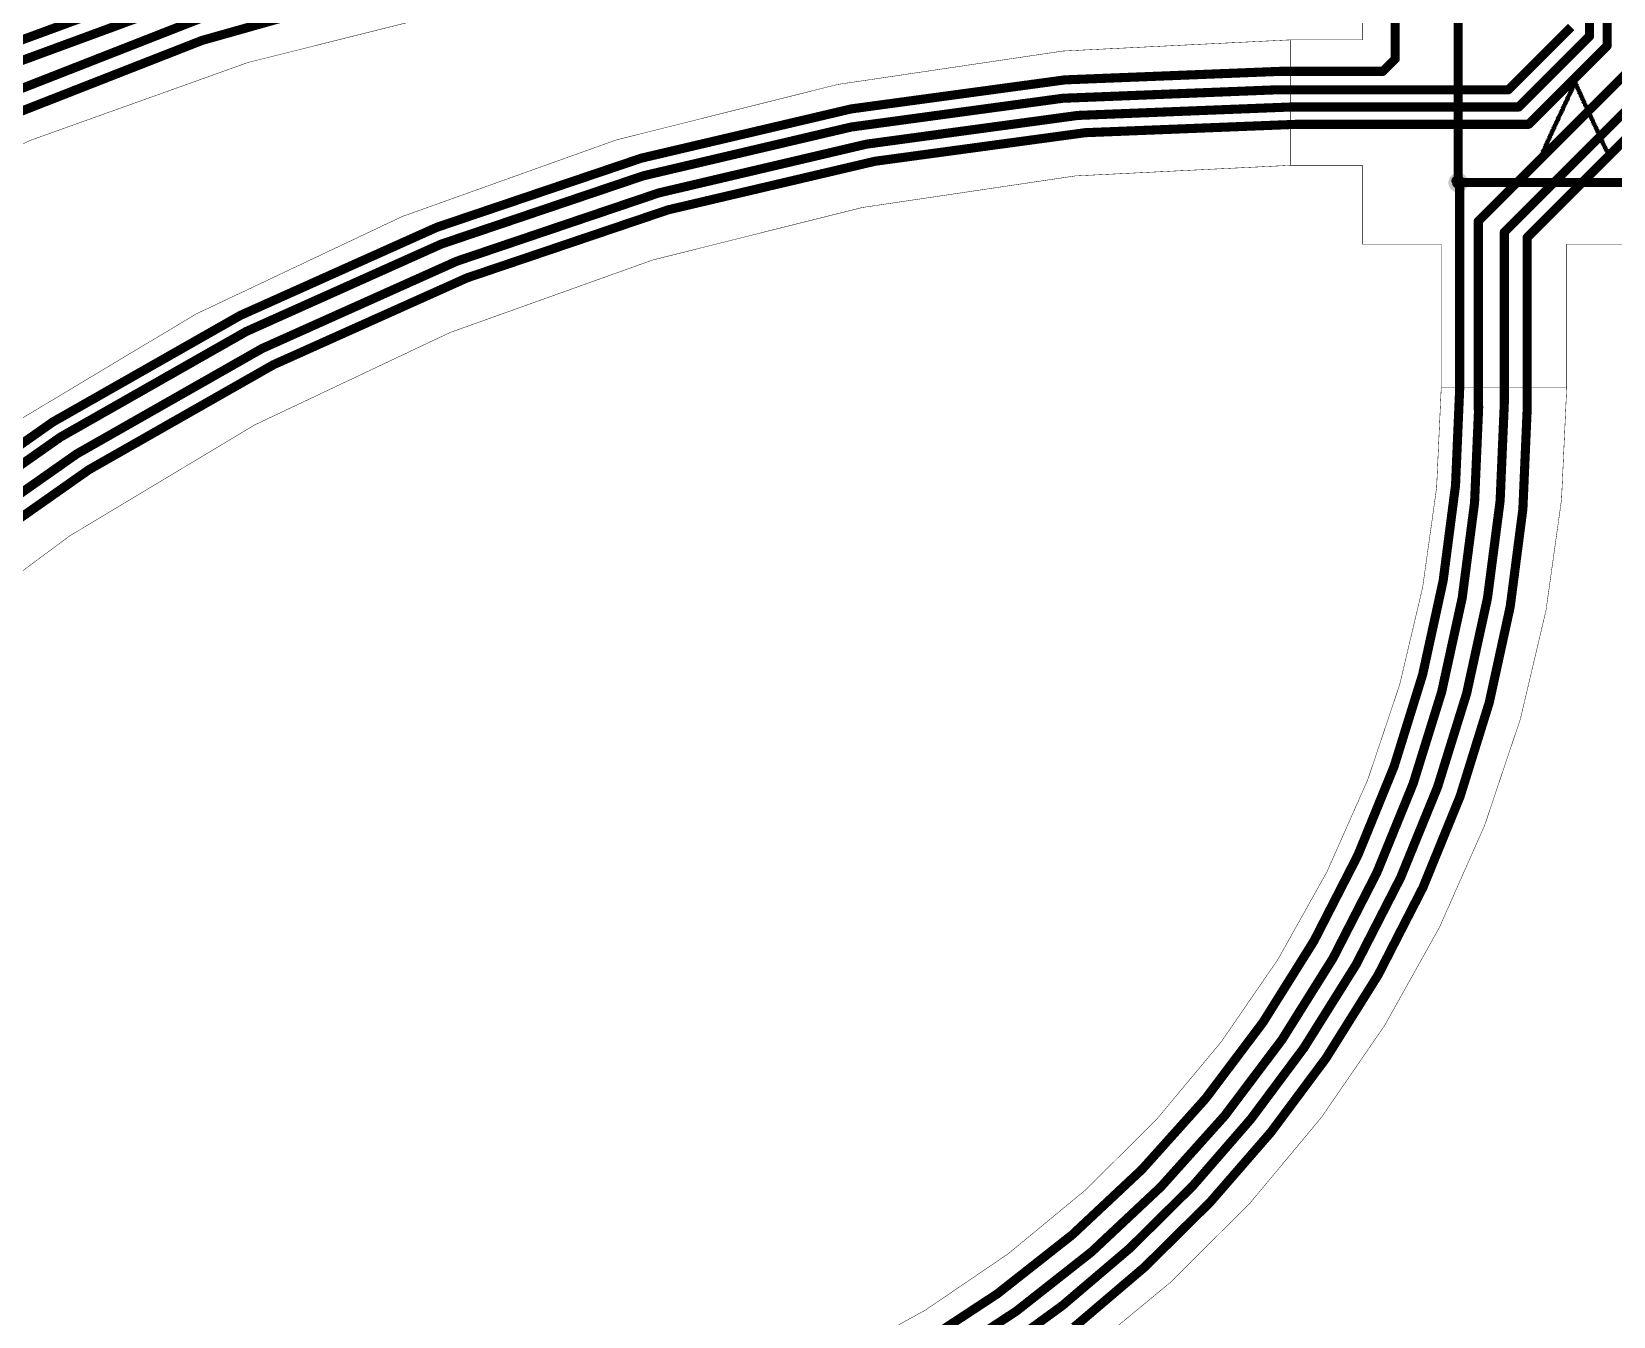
# Model space of a CAD drawing. Header units: millimetres. Extents: x 0 to 13.5, y -0.9 to 3.4.
# Drawn here: x 1.737 to 3.474, y 1.257 to 2.668 of the extents above; entities that cross this region are included whole.
import ezdxf

# ---------------------------------------------------------------- set-up
doc = ezdxf.new("R2010")
doc.units = ezdxf.units.MM
doc.header["$MEASUREMENT"] = 0
for name, color, linetype in [('BottomLayer', 5, 'Continuous'), ('BottomSolder', 6, 'Continuous'), ('Mechanical1', 6, 'Continuous'), ('Mechanical2', 216, 'Continuous'), ('TopLayer', 1, 'Continuous'), ('TopOverlay', 2, 'Continuous'), ('TopSolder', 216, 'Continuous'), ('ViaHoleLayer', 16, 'Continuous')]:
    doc.layers.add(name, color=color, linetype=linetype)

msp = doc.modelspace()

# ---------------------------------------------------------------- hatches: boundary and pattern name
at = {"layer": 'BottomLayer'}
h = msp.add_hatch(color=5, dxfattribs=at)
edge = h.paths.add_edge_path()
edge.add_arc((3.3034, 2.502), 0.0068897, 0, 360)
at = {"layer": 'BottomSolder'}
h = msp.add_hatch(color=6, dxfattribs=at)
edge = h.paths.add_edge_path()
edge.add_arc((3.3034, 2.502), 0.0108897, 0, 360)
at = {"layer": 'TopLayer'}
h = msp.add_hatch(color=1, dxfattribs=at)
edge = h.paths.add_edge_path()
edge.add_arc((3.3034, 2.502), 0.0068897, 0, 360)
at = {"layer": 'TopSolder'}
h = msp.add_hatch(color=216, dxfattribs=at)
edge = h.paths.add_edge_path()
edge.add_arc((3.3034, 2.502), 0.0108897, 0, 360)
at = {"layer": 'ViaHoleLayer'}
h = msp.add_hatch(color=16, dxfattribs=at)
edge = h.paths.add_edge_path()
edge.add_arc((3.3034, 2.502), 0.003937, 0, 360)

# ---------------------------------------------------------------- linework, layer by layer
at = {"layer": 'BottomLayer', "const_width": 0.01}
for points in [[(3.4668347, 2.6521347), (3.4668347, 3.07)], [(3.4475, 2.6627), (3.4475, 2.8851179)], [(3.2342, 2.6378), (3.2342, 2.757)], [(3.3583479, 2.6038479), (3.42731, 2.67281)], [(3.3698, 2.585), (3.4475, 2.6627)], [(3.2205421, 2.6241421), (3.2342, 2.6378)], [(3.3254, 2.4596), (3.5062047, 2.6404047)], [(3.3807, 2.566), (3.4668347, 2.6521347)], [(3.1080616, 2.6241421), (3.2205421, 2.6241421)], [(3.354, 2.4476), (3.5265, 2.6201)], [(3.1034774, 2.6038479), (3.3583479, 2.6038479)], [(3.379, 2.4415), (3.5455748, 2.6080748)], [(3.1196774, 2.585), (3.3698, 2.585)], [(3.1266657, 2.566), (3.3807, 2.566)], [(3.3036, 2.506), (3.304937, 2.504663)], [(3.304937, 2.2748821), (3.304937, 2.504663)], [(3.3254, 2.253), (3.3254, 2.4596)], [(3.354, 2.2598493), (3.354, 2.4476)], [(3.379, 2.2512272), (3.379, 2.4415)]]:
    msp.add_lwpolyline(points, dxfattribs=at)
for points in [[(0.0392827, 0.31688, -0.3858752452845471), (2.6836951, 2.8639968)], [(0.0589722, 0.3080063, -0.3860055648410962), (2.6918822, 2.845)], [(0.0787066, 0.2965322, -0.3850768499392322), (2.7100403, 2.823997)], [(0.098392, 0.2967091, -0.3852846452335841), (2.6995762, 2.7969971)], [(0.6098816, 0.270673, -0.4015824048883344), (3.1080616, 2.6241421)], [(0.6293017, 0.2732551, -0.4015495669107269), (3.1034774, 2.6038479)], [(0.649, 0.2563563, -0.4017175870000427), (3.1196773, 2.5849999)], [(0.668685, 0.2480792, -0.4018729053003501), (3.1266656, 2.5659999)], [(3.304937, 2.2748821, -0.1517546078593729), (3.089007, 1.5798218)], [(3.325837, 2.2558821, -0.1517546078593729), (3.109907, 1.5608218)], [(3.354, 2.2598492, -0.1517664652804089), (3.1340685, 1.5519663)], [(3.379, 2.2512272, -0.1517551539304782), (3.1581516, 1.5403376)], [(3.089007, 1.5798218, -0.1516965233876529), (2.5214187, 1.1326573)], [(3.109907, 1.5608218, -0.1516965233876529), (2.5423187, 1.1136573)], [(3.1340684, 1.5519663, -0.07533241425773218), (2.8686422, 1.2686707)], [(3.1581516, 1.5403376, -0.07534653708578688), (2.8815134, 1.245064)], [(2.8686422, 1.2686707, -0.07549573786256716), (2.5537873, 1.0897121)]]:
    msp.add_lwpolyline(points, format="xyb", dxfattribs=at)
at = {"layer": 'BottomLayer', "const_width": 0.005}
for points in [[(3.445, 2.6627, 1), (3.45, 2.6627, 1)], [(3.445, 2.6627, 1), (3.45, 2.6627, 1)], [(3.2317, 2.6378, 1), (3.2367, 2.6378, 1)], [(3.2317, 2.6378, 1), (3.2367, 2.6378, 1)], [(3.4643347, 2.6521347, 1), (3.4693347, 2.6521347, 1)], [(3.4643347, 2.6521347, 1), (3.4693347, 2.6521347, 1)], [(3.1055616, 2.6241421, 1), (3.1105616, 2.6241421, 1)], [(3.1055616, 2.6241421, 1), (3.1105616, 2.6241421, 1)], [(3.2180421, 2.6241421, 1), (3.2230421, 2.6241421, 1)], [(3.2180421, 2.6241421, 1), (3.2230421, 2.6241421, 1)], [(3.1009774, 2.6038479, 1), (3.1059774, 2.6038479, 1)], [(3.1009774, 2.6038479, 1), (3.1059774, 2.6038479, 1)], [(3.3558479, 2.6038479, 1), (3.3608479, 2.6038479, 1)], [(3.3558479, 2.6038479, 1), (3.3608479, 2.6038479, 1)], [(3.1171773, 2.5849999, 1), (3.1221773, 2.5849999, 1)], [(3.1171774, 2.585, 1), (3.1221774, 2.585, 1)], [(3.3673, 2.585, 1), (3.3723, 2.585, 1)], [(3.3673, 2.585, 1), (3.3723, 2.585, 1)], [(3.1241656, 2.5659999, 1), (3.1291656, 2.5659999, 1)], [(3.1241657, 2.566, 1), (3.1291657, 2.566, 1)], [(3.3782, 2.566, 1), (3.3832, 2.566, 1)], [(3.3782, 2.566, 1), (3.3832, 2.566, 1)], [(3.3011, 2.506, 1), (3.3061, 2.506, 1)], [(3.302437, 2.504663, 1), (3.307437, 2.504663, 1)], [(3.302437, 2.504663, 1), (3.307437, 2.504663, 1)], [(3.3229, 2.4596, 1), (3.3279, 2.4596, 1)], [(3.3229, 2.4596, 1), (3.3279, 2.4596, 1)], [(3.3515, 2.4476, 1), (3.3565, 2.4476, 1)], [(3.3515, 2.4476, 1), (3.3565, 2.4476, 1)], [(3.3765, 2.4415, 1), (3.3815, 2.4415, 1)], [(3.3765, 2.4415, 1), (3.3815, 2.4415, 1)], [(3.302437, 2.2748821, 1), (3.307437, 2.2748821, 1)], [(3.302437, 2.2748821, 1), (3.307437, 2.2748821, 1)], [(3.323337, 2.2558821, 1), (3.328337, 2.2558821, 1)], [(3.3515, 2.2598493, 1), (3.3565, 2.2598493, 1)], [(3.3515, 2.2598492, 1), (3.3565, 2.2598492, 1)], [(3.3229, 2.253, 1), (3.3279, 2.253, 1)], [(3.3765, 2.2512272, 1), (3.3815, 2.2512272, 1)], [(3.3765, 2.2512272, 1), (3.3815, 2.2512272, 1)], [(3.086507, 1.5798218, 1), (3.091507, 1.5798218, 1)], [(3.086507, 1.5798218, 1), (3.091507, 1.5798218, 1)], [(3.107407, 1.5608218, 1), (3.112407, 1.5608218, 1)], [(3.107407, 1.5608218, 1), (3.112407, 1.5608218, 1)], [(3.1315684, 1.5519663, 1), (3.1365684, 1.5519663, 1)], [(3.1315685, 1.5519663, 1), (3.1365685, 1.5519663, 1)], [(3.1556516, 1.5403376, 1), (3.1606516, 1.5403376, 1)], [(3.1556516, 1.5403376, 1), (3.1606516, 1.5403376, 1)], [(2.8661422, 1.2686707, 1), (2.8711422, 1.2686707, 1)], [(2.8661422, 1.2686707, 1), (2.8711422, 1.2686707, 1)]]:
    msp.add_lwpolyline(points, format="xyb", close=True, dxfattribs=at)
at = {"layer": 'Mechanical1', "const_width": 0.0005}
for points in [[(0, 0.1574803, -0.4142135623730951), (2.7256573, 2.8831376)], [(0.1377953, 0.1574803, -0.4142135623730951), (2.7256573, 2.7453423)], [(0.5691472, 0.1085173, -0.4142135623730951), (3.1193581, 2.6587282)], [(0.7069425, 0.1085173, -0.4142135623730951), (3.1193581, 2.5209329)], [(3.2847124, 2.2768384, -0.3106669974749126), (2.5210826, 1.166439)], [(3.4225076, 2.2768384, -0.3106669974749126), (2.5703894, 1.0377675)]]:
    msp.add_lwpolyline(points, format="xyb", dxfattribs=at)
for points in [[(3.1980982, 2.6587282), (3.1980982, 2.7453424)], [(3.1193581, 2.5209329), (3.1193581, 2.6587282)], [(3.1193581, 2.6587282), (3.1980982, 2.6587282)], [(3.1193581, 2.5209329), (3.1980982, 2.5209329)], [(3.1980982, 2.4343188), (3.1980982, 2.5209329)], [(3.1980982, 2.4343188), (3.2847124, 2.4343188)], [(3.2847124, 2.2768384), (3.2847124, 2.4343188)], [(3.4225077, 2.4343188), (3.5091218, 2.4343188)], [(3.4225077, 2.2768384), (3.4225077, 2.4343188)], [(3.2847124, 2.2768384), (3.4225077, 2.2768384)]]:
    msp.add_lwpolyline(points, dxfattribs=at)
at = {"layer": 'Mechanical1', "const_width": 0.00025}
for points in [[(3.1192331, 2.6587282, 1), (3.1194831, 2.6587282, 1)], [(3.1192331, 2.6587282, 1), (3.1194831, 2.6587282, 1)], [(3.1192331, 2.6587282, 1), (3.1194831, 2.6587282, 1)], [(3.1979732, 2.6587282, 1), (3.1982232, 2.6587282, 1)], [(3.1979732, 2.6587282, 1), (3.1982232, 2.6587282, 1)], [(3.1192331, 2.5209329, 1), (3.1194831, 2.5209329, 1)], [(3.1192331, 2.5209329, 1), (3.1194831, 2.5209329, 1)], [(3.1192331, 2.5209329, 1), (3.1194831, 2.5209329, 1)], [(3.1979732, 2.5209329, 1), (3.1982232, 2.5209329, 1)], [(3.1979732, 2.5209329, 1), (3.1982232, 2.5209329, 1)], [(3.1979732, 2.4343188, 1), (3.1982232, 2.4343188, 1)], [(3.1979732, 2.4343188, 1), (3.1982232, 2.4343188, 1)], [(3.2845874, 2.4343188, 1), (3.2848374, 2.4343188, 1)], [(3.2845874, 2.4343188, 1), (3.2848374, 2.4343188, 1)], [(3.4223827, 2.4343188, 1), (3.4226327, 2.4343188, 1)], [(3.4223827, 2.4343188, 1), (3.4226327, 2.4343188, 1)], [(3.2845874, 2.2768384, 1), (3.2848374, 2.2768384, 1)], [(3.2845874, 2.2768384, 1), (3.2848374, 2.2768384, 1)], [(3.2845874, 2.2768384, 1), (3.2848374, 2.2768384, 1)], [(3.4223826, 2.2768384, 1), (3.4226326, 2.2768384, 1)], [(3.4223827, 2.2768384, 1), (3.4226327, 2.2768384, 1)], [(3.4223827, 2.2768384, 1), (3.4226327, 2.2768384, 1)]]:
    msp.add_lwpolyline(points, format="xyb", close=True, dxfattribs=at)
at = {"layer": 'Mechanical2', "const_width": 0.0005}
for points in [[(0, 0.1574803, -0.4142135623730951), (2.7256573, 2.8831376)], [(0.1377953, 0.1574803, -0.4142135623730951), (2.7256573, 2.7453423)], [(0.5691472, 0.1085173, -0.4142135623730951), (3.1193581, 2.6587282)], [(0.7069425, 0.1085173, -0.4142135623730951), (3.1193581, 2.5209329)], [(3.2847124, 2.2768384, -0.3106669974749126), (2.5210826, 1.166439)], [(3.4225076, 2.2768384, -0.3106669974749126), (2.5703894, 1.0377675)]]:
    msp.add_lwpolyline(points, format="xyb", dxfattribs=at)
for points in [[(3.1980982, 2.6587282), (3.1980982, 2.7453424)], [(3.1193581, 2.6587282), (3.1980982, 2.6587282)], [(3.1193581, 2.5209329), (3.1980982, 2.5209329)], [(3.1980982, 2.4343188), (3.1980982, 2.5209329)], [(3.1980982, 2.4343188), (3.2847124, 2.4343188)], [(3.2847124, 2.2768384), (3.2847124, 2.4343188)], [(3.4225077, 2.4343188), (3.5091218, 2.4343188)], [(3.4225077, 2.2768384), (3.4225077, 2.4343188)]]:
    msp.add_lwpolyline(points, dxfattribs=at)
at = {"layer": 'Mechanical2', "const_width": 0.00025}
for points in [[(3.1192331, 2.6587282, 1), (3.1194831, 2.6587282, 1)], [(3.1192331, 2.6587282, 1), (3.1194831, 2.6587282, 1)], [(3.1979732, 2.6587282, 1), (3.1982232, 2.6587282, 1)], [(3.1979732, 2.6587282, 1), (3.1982232, 2.6587282, 1)], [(3.1192331, 2.5209329, 1), (3.1194831, 2.5209329, 1)], [(3.1192331, 2.5209329, 1), (3.1194831, 2.5209329, 1)], [(3.1979732, 2.5209329, 1), (3.1982232, 2.5209329, 1)], [(3.1979732, 2.5209329, 1), (3.1982232, 2.5209329, 1)], [(3.1979732, 2.4343188, 1), (3.1982232, 2.4343188, 1)], [(3.1979732, 2.4343188, 1), (3.1982232, 2.4343188, 1)], [(3.2845874, 2.4343188, 1), (3.2848374, 2.4343188, 1)], [(3.2845874, 2.4343188, 1), (3.2848374, 2.4343188, 1)], [(3.4223827, 2.4343188, 1), (3.4226327, 2.4343188, 1)], [(3.4223827, 2.4343188, 1), (3.4226327, 2.4343188, 1)], [(3.2845874, 2.2768384, 1), (3.2848374, 2.2768384, 1)], [(3.2845874, 2.2768384, 1), (3.2848374, 2.2768384, 1)], [(3.4223826, 2.2768384, 1), (3.4226326, 2.2768384, 1)], [(3.4223827, 2.2768384, 1), (3.4226327, 2.2768384, 1)]]:
    msp.add_lwpolyline(points, format="xyb", close=True, dxfattribs=at)
at = {"layer": 'TopLayer', "const_width": 0.01}
for points in [[(3.3034, 2.502), (3.3034, 2.7207)], [(3.3008, 2.504), (3.3028, 2.502)], [(3.3028, 2.502), (3.3034, 2.502)], [(3.3034, 2.502), (3.5476, 2.502)]]:
    msp.add_lwpolyline(points, dxfattribs=at)
at = {"layer": 'TopLayer', "const_width": 0.005}
for points in [[(3.2983, 2.504, 1), (3.3033, 2.504, 1)], [(3.3003, 2.502, 1), (3.3053, 2.502, 1)], [(3.3003, 2.502, 1), (3.3053, 2.502, 1)], [(3.3009, 2.502, 1), (3.3059, 2.502, 1)], [(3.3009, 2.502, 1), (3.3059, 2.502, 1)], [(3.3009, 2.502, 1), (3.3059, 2.502, 1)]]:
    msp.add_lwpolyline(points, format="xyb", close=True, dxfattribs=at)
at = {"layer": 'TopOverlay', "const_width": 0.000785}
for points in [[(3.4257763, 2.605271), (3.4304866, 2.605271)], [(3.4265614, 2.6068411), (3.4359819, 2.6068411)], [(3.4265614, 2.6060561), (3.4312716, 2.6060561)], [(3.4273465, 2.6084112), (3.4351969, 2.6084112)], [(3.4273465, 2.6076262), (3.4359819, 2.6076262)], [(3.4281315, 2.6099813), (3.4351969, 2.6099813)], [(3.4281315, 2.6091963), (3.4351969, 2.6091963)], [(3.4289165, 2.6115514), (3.4344119, 2.6115514)], [(3.4289165, 2.6107663), (3.4344119, 2.6107663)], [(3.4297016, 2.6123365), (3.4336268, 2.6123365)], [(3.4320567, 2.6060561), (3.436767, 2.6060561)], [(3.4320567, 2.605271), (3.436767, 2.605271)], [(3.4179259, 2.588), (3.4226362, 2.588)], [(3.4187109, 2.5895701), (3.4234212, 2.5895701)], [(3.4187109, 2.5887851), (3.4234212, 2.5887851)], [(3.419496, 2.5911402), (3.4242063, 2.5911402)], [(3.419496, 2.5903552), (3.4242063, 2.5903552)], [(3.420281, 2.5927103), (3.4249913, 2.5927103)], [(3.420281, 2.5919252), (3.4249913, 2.5919252)], [(3.4210661, 2.5950655), (3.4257763, 2.5950655)], [(3.4210661, 2.5942803), (3.4257763, 2.5942803)], [(3.4210661, 2.5934953), (3.4257763, 2.5934953)], [(3.4218511, 2.5966355), (3.4265614, 2.5966355)], [(3.4218511, 2.5958505), (3.4265614, 2.5958505)], [(3.4226362, 2.5982056), (3.4273465, 2.5982056)], [(3.4226362, 2.5974206), (3.4273465, 2.5974206)], [(3.4234212, 2.5997757), (3.4281315, 2.5997757)], [(3.4234212, 2.5989906), (3.4281315, 2.5989906)], [(3.4242063, 2.6013458), (3.4289165, 2.6013458)], [(3.4242063, 2.6005608), (3.4289165, 2.6005608)], [(3.4249913, 2.6029159), (3.4297016, 2.6029159)], [(3.4249913, 2.6021309), (3.4297016, 2.6021309)], [(3.4257763, 2.604486), (3.4304866, 2.604486)], [(3.4257763, 2.6037009), (3.4304866, 2.6037009)], [(3.4328418, 2.604486), (3.437552, 2.604486)], [(3.4328418, 2.6037009), (3.437552, 2.6037009)], [(3.4336268, 2.6029159), (3.4383371, 2.6029159)], [(3.4336268, 2.6021309), (3.4383371, 2.6021309)], [(3.4344119, 2.6013458), (3.4391222, 2.6013458)], [(3.4344119, 2.6005608), (3.4391222, 2.6005608)], [(3.4344119, 2.5997757), (3.4399072, 2.5997757)], [(3.4351969, 2.5989906), (3.4399072, 2.5989906)], [(3.4359819, 2.5982056), (3.4399072, 2.5982056)], [(3.4359819, 2.5974206), (3.4406922, 2.5974206)], [(3.4359819, 2.5966355), (3.4406922, 2.5966355)], [(3.436767, 2.5958505), (3.4414773, 2.5958505)], [(3.436767, 2.5950655), (3.4414773, 2.5950655)], [(3.437552, 2.5942803), (3.4422623, 2.5942803)], [(3.437552, 2.5934953), (3.4422623, 2.5934953)], [(3.4383371, 2.5927103), (3.4430473, 2.5927103)], [(3.4383371, 2.5919252), (3.4430473, 2.5919252)], [(3.4391222, 2.5911402), (3.4438324, 2.5911402)], [(3.4391222, 2.5903552), (3.4438324, 2.5903552)], [(3.4391222, 2.5895701), (3.4438324, 2.5895701)], [(3.4399072, 2.5887851), (3.4446175, 2.5887851)], [(3.4406922, 2.588), (3.4446175, 2.588)], [(3.4100755, 2.570729), (3.4147858, 2.570729)], [(3.4108605, 2.5730842), (3.4155708, 2.5730842)], [(3.4108605, 2.5722991), (3.4155708, 2.5722991)], [(3.4108605, 2.5715141), (3.4155708, 2.5715141)], [(3.4116455, 2.5746542), (3.4163558, 2.5746542)], [(3.4116455, 2.5738692), (3.4163558, 2.5738692)], [(3.4124306, 2.5762243), (3.4171409, 2.5762243)], [(3.4124306, 2.5754393), (3.4171409, 2.5754393)], [(3.4132156, 2.5777944), (3.4179259, 2.5777944)], [(3.4132156, 2.5770094), (3.4179259, 2.5770094)], [(3.4140006, 2.5793645), (3.4187109, 2.5793645)], [(3.4140006, 2.5785795), (3.4187109, 2.5785795)], [(3.4147858, 2.5809346), (3.419496, 2.5809346)], [(3.4147858, 2.5801496), (3.419496, 2.5801496)], [(3.4155708, 2.5825047), (3.420281, 2.5825047)], [(3.4155708, 2.5817196), (3.420281, 2.5817196)], [(3.4163558, 2.5848598), (3.4210661, 2.5848598)], [(3.4163558, 2.5840748), (3.4210661, 2.5840748)], [(3.4163558, 2.5832898), (3.420281, 2.5832898)], [(3.4171409, 2.5864299), (3.4218511, 2.5864299)], [(3.4171409, 2.5856449), (3.4218511, 2.5856449)], [(3.4179259, 2.587215), (3.4226362, 2.587215)], [(3.4406922, 2.587215), (3.4454025, 2.587215)], [(3.4406922, 2.5864299), (3.4454025, 2.5864299)], [(3.4414773, 2.5856449), (3.4461876, 2.5856449)], [(3.4414773, 2.5848598), (3.4461876, 2.5848598)], [(3.4422623, 2.5840748), (3.4469726, 2.5840748)], [(3.4422623, 2.5832898), (3.4469726, 2.5832898)], [(3.4430473, 2.5825047), (3.4477576, 2.5825047)], [(3.4430473, 2.5817196), (3.4477576, 2.5817196)], [(3.4438324, 2.5809346), (3.4485427, 2.5809346)], [(3.4438324, 2.5801496), (3.4485427, 2.5801496)], [(3.4446175, 2.5793645), (3.4485427, 2.5793645)], [(3.4446175, 2.5785795), (3.4493277, 2.5785795)], [(3.4454025, 2.5777944), (3.4501128, 2.5777944)], [(3.4454025, 2.5770094), (3.4501128, 2.5770094)], [(3.4454025, 2.5762243), (3.4501128, 2.5762243)], [(3.4461876, 2.5754393), (3.4508978, 2.5754393)], [(3.4461876, 2.5746542), (3.4508978, 2.5746542)], [(3.4469726, 2.5738692), (3.4516829, 2.5738692)], [(3.4469726, 2.5730842), (3.4516829, 2.5730842)], [(3.4477576, 2.5722991), (3.4524679, 2.5722991)], [(3.4477576, 2.5715141), (3.4524679, 2.5715141)], [(3.4485427, 2.570729), (3.453253, 2.570729)], [(3.4022249, 2.5542431), (3.4069352, 2.5542431)], [(3.4022249, 2.553458), (3.4069352, 2.553458)], [(3.4030101, 2.5558131), (3.4077203, 2.5558131)], [(3.4030101, 2.5550281), (3.4077203, 2.5550281)], [(3.4037951, 2.5573832), (3.4085053, 2.5573832)], [(3.4037951, 2.5565982), (3.4085053, 2.5565982)], [(3.4045801, 2.5589533), (3.4092904, 2.5589533)], [(3.4045801, 2.5581683), (3.4092904, 2.5581683)], [(3.4053652, 2.5605234), (3.4100755, 2.5605234)], [(3.4053652, 2.5597384), (3.4100755, 2.5597384)], [(3.4061502, 2.5628785), (3.4108605, 2.5628785)], [(3.4061502, 2.5620935), (3.4108605, 2.5620935)], [(3.4061502, 2.5613085), (3.4108605, 2.5613085)], [(3.4069352, 2.5644486), (3.4116455, 2.5644486)], [(3.4069352, 2.5636636), (3.4116455, 2.5636636)], [(3.4077203, 2.5660188), (3.4124306, 2.5660188)], [(3.4077203, 2.5652337), (3.4124306, 2.5652337)], [(3.4085053, 2.5675888), (3.4132156, 2.5675888)], [(3.4085053, 2.5668038), (3.4132156, 2.5668038)], [(3.4092904, 2.5691589), (3.4140006, 2.5691589)], [(3.4092904, 2.5683739), (3.4140006, 2.5683739)], [(3.4100755, 2.5699439), (3.4147858, 2.5699439)], [(3.4485427, 2.5699439), (3.453253, 2.5699439)], [(3.4493277, 2.5691589), (3.453253, 2.5691589)], [(3.4493277, 2.5683739), (3.454038, 2.5683739)], [(3.4493277, 2.5675888), (3.454038, 2.5675888)], [(3.4501128, 2.5668038), (3.454823, 2.5668038)], [(3.4501128, 2.5660188), (3.454823, 2.5660188)], [(3.4508978, 2.5652337), (3.4556081, 2.5652337)], [(3.4508978, 2.5644486), (3.4556081, 2.5644486)], [(3.4516829, 2.5636636), (3.4563932, 2.5636636)], [(3.4516829, 2.5628785), (3.4563932, 2.5628785)], [(3.4524679, 2.5620935), (3.4571782, 2.5620935)], [(3.4524679, 2.5613085), (3.4571782, 2.5613085)], [(3.453253, 2.5605234), (3.4579632, 2.5605234)], [(3.453253, 2.5597384), (3.4579632, 2.5597384)], [(3.454038, 2.5589533), (3.4587483, 2.5589533)], [(3.454038, 2.5581683), (3.4587483, 2.5581683)], [(3.454038, 2.5573832), (3.4587483, 2.5573832)], [(3.454823, 2.5565982), (3.4595333, 2.5565982)], [(3.4556081, 2.5558131), (3.4595333, 2.5558131)], [(3.4556081, 2.5550281), (3.4603183, 2.5550281)], [(3.4556081, 2.5542431), (3.4603183, 2.5542431)], [(3.4563932, 2.553458), (3.4611034, 2.553458)], [(3.3943745, 2.5369721), (3.3990848, 2.5369721)], [(3.3943745, 2.536187), (3.3990848, 2.536187)], [(3.3951596, 2.5385421), (3.3998698, 2.5385421)], [(3.3951596, 2.5377571), (3.3998698, 2.5377571)], [(3.3959446, 2.5401122), (3.4006549, 2.5401122)], [(3.3959446, 2.5393272), (3.4006549, 2.5393272)], [(3.3967296, 2.5416824), (3.4014399, 2.5416824)], [(3.3967296, 2.5408972), (3.4006549, 2.5408972)], [(3.3975147, 2.5440375), (3.4022249, 2.5440375)], [(3.3975147, 2.5432524), (3.4022249, 2.5432524)], [(3.3975147, 2.5424674), (3.4022249, 2.5424674)], [(3.3982998, 2.5456075), (3.4030101, 2.5456075)], [(3.3982998, 2.5448225), (3.4030101, 2.5448225)], [(3.3990848, 2.5471776), (3.4037951, 2.5471776)], [(3.3990848, 2.5463926), (3.4037951, 2.5463926)], [(3.3998698, 2.5487477), (3.4045801, 2.5487477)], [(3.3998698, 2.5479627), (3.4045801, 2.5479627)], [(3.4006549, 2.5503178), (3.4053652, 2.5503178)], [(3.4006549, 2.5495328), (3.4053652, 2.5495328)], [(3.4014399, 2.5526729), (3.4061502, 2.5526729)], [(3.4014399, 2.5518879), (3.4061502, 2.5518879)], [(3.4014399, 2.5511029), (3.4061502, 2.5511029)], [(3.4563932, 2.5526729), (3.4611034, 2.5526729)], [(3.4571782, 2.5518879), (3.4618885, 2.5518879)], [(3.4571782, 2.5511029), (3.4618885, 2.5511029)], [(3.4579632, 2.5503178), (3.4626735, 2.5503178)], [(3.4579632, 2.5495328), (3.4626735, 2.5495328)], [(3.4587483, 2.5487477), (3.4634586, 2.5487477)], [(3.4587483, 2.5479627), (3.4634586, 2.5479627)], [(3.4587483, 2.5471776), (3.4634586, 2.5471776)], [(3.4595333, 2.5463926), (3.4642436, 2.5463926)], [(3.4595333, 2.5456075), (3.4642436, 2.5456075)], [(3.4603183, 2.5448225), (3.4650286, 2.5448225)], [(3.4603183, 2.5440375), (3.4650286, 2.5440375)], [(3.4611034, 2.5432524), (3.4658137, 2.5432524)], [(3.4611034, 2.5424674), (3.4658137, 2.5424674)], [(3.4618885, 2.5416824), (3.4665987, 2.5416824)], [(3.4618885, 2.5408972), (3.4665987, 2.5408972)], [(3.4626735, 2.5401122), (3.4673838, 2.5401122)], [(3.4626735, 2.5393272), (3.4673838, 2.5393272)], [(3.4634586, 2.5385421), (3.4681689, 2.5385421)], [(3.4634586, 2.5377571), (3.4681689, 2.5377571)], [(3.4642436, 2.5369721), (3.4681689, 2.5369721)], [(3.4642436, 2.536187), (3.4689539, 2.536187)], [(3.3943745, 2.5354019), (3.3982998, 2.5354019)], [(3.4650286, 2.5354019), (3.4689539, 2.5354019)]]:
    msp.add_lwpolyline(points, dxfattribs=at)
at = {"layer": 'TopOverlay', "const_width": 0.0003925}
for points in [[(3.4255801, 2.605271, 1), (3.4259725, 2.605271, 1)], [(3.4263652, 2.6068411, 1), (3.4267576, 2.6068411, 1)], [(3.4263652, 2.6060561, 1), (3.4267576, 2.6060561, 1)], [(3.4271503, 2.6084112, 1), (3.4275427, 2.6084112, 1)], [(3.4271503, 2.6076262, 1), (3.4275427, 2.6076262, 1)], [(3.4279353, 2.6099813, 1), (3.4283277, 2.6099813, 1)], [(3.4279353, 2.6091963, 1), (3.4283277, 2.6091963, 1)], [(3.4287203, 2.6115514, 1), (3.4291127, 2.6115514, 1)], [(3.4287203, 2.6107663, 1), (3.4291127, 2.6107663, 1)], [(3.4295054, 2.6123365, 1), (3.4298978, 2.6123365, 1)], [(3.4302904, 2.605271, 1), (3.4306828, 2.605271, 1)], [(3.4310754, 2.6060561, 1), (3.4314678, 2.6060561, 1)], [(3.4318605, 2.6060561, 1), (3.4322529, 2.6060561, 1)], [(3.4318605, 2.605271, 1), (3.4322529, 2.605271, 1)], [(3.4334306, 2.6123365, 1), (3.433823, 2.6123365, 1)], [(3.4342157, 2.6115514, 1), (3.4346081, 2.6115514, 1)], [(3.4342157, 2.6107663, 1), (3.4346081, 2.6107663, 1)], [(3.4350007, 2.6099813, 1), (3.4353931, 2.6099813, 1)], [(3.4350007, 2.6091963, 1), (3.4353931, 2.6091963, 1)], [(3.4350007, 2.6084112, 1), (3.4353931, 2.6084112, 1)], [(3.4357857, 2.6076262, 1), (3.4361781, 2.6076262, 1)], [(3.4357857, 2.6068411, 1), (3.4361781, 2.6068411, 1)], [(3.4365708, 2.6060561, 1), (3.4369632, 2.6060561, 1)], [(3.4365708, 2.605271, 1), (3.4369632, 2.605271, 1)], [(3.4177297, 2.588, 1), (3.4181221, 2.588, 1)], [(3.4185147, 2.5895701, 1), (3.4189071, 2.5895701, 1)], [(3.4185147, 2.5887851, 1), (3.4189071, 2.5887851, 1)], [(3.4192998, 2.5911402, 1), (3.4196922, 2.5911402, 1)], [(3.4192998, 2.5903552, 1), (3.4196922, 2.5903552, 1)], [(3.4200848, 2.5927103, 1), (3.4204772, 2.5927103, 1)], [(3.4200848, 2.5919252, 1), (3.4204772, 2.5919252, 1)], [(3.4208699, 2.5950655, 1), (3.4212623, 2.5950655, 1)], [(3.4208699, 2.5942803, 1), (3.4212623, 2.5942803, 1)], [(3.4208699, 2.5934953, 1), (3.4212623, 2.5934953, 1)], [(3.4216549, 2.5966355, 1), (3.4220473, 2.5966355, 1)], [(3.4216549, 2.5958505, 1), (3.4220473, 2.5958505, 1)], [(3.42244, 2.5982056, 1), (3.4228324, 2.5982056, 1)], [(3.42244, 2.5974206, 1), (3.4228324, 2.5974206, 1)], [(3.42244, 2.588, 1), (3.4228324, 2.588, 1)], [(3.423225, 2.5997757, 1), (3.4236174, 2.5997757, 1)], [(3.423225, 2.5989906, 1), (3.4236174, 2.5989906, 1)], [(3.423225, 2.5895701, 1), (3.4236174, 2.5895701, 1)], [(3.423225, 2.5887851, 1), (3.4236174, 2.5887851, 1)], [(3.4240101, 2.6013458, 1), (3.4244025, 2.6013458, 1)], [(3.4240101, 2.6005608, 1), (3.4244025, 2.6005608, 1)], [(3.4240101, 2.5911402, 1), (3.4244025, 2.5911402, 1)], [(3.4240101, 2.5903552, 1), (3.4244025, 2.5903552, 1)], [(3.4247951, 2.6029159, 1), (3.4251875, 2.6029159, 1)], [(3.4247951, 2.6021309, 1), (3.4251875, 2.6021309, 1)], [(3.4247951, 2.5927103, 1), (3.4251875, 2.5927103, 1)], [(3.4247951, 2.5919252, 1), (3.4251875, 2.5919252, 1)], [(3.4255801, 2.604486, 1), (3.4259725, 2.604486, 1)], [(3.4255801, 2.6037009, 1), (3.4259725, 2.6037009, 1)], [(3.4255801, 2.5950655, 1), (3.4259725, 2.5950655, 1)], [(3.4255801, 2.5942803, 1), (3.4259725, 2.5942803, 1)], [(3.4255801, 2.5934953, 1), (3.4259725, 2.5934953, 1)], [(3.4263652, 2.5966355, 1), (3.4267576, 2.5966355, 1)], [(3.4263652, 2.5958505, 1), (3.4267576, 2.5958505, 1)], [(3.4271503, 2.5982056, 1), (3.4275427, 2.5982056, 1)], [(3.4271503, 2.5974206, 1), (3.4275427, 2.5974206, 1)], [(3.4279353, 2.5997757, 1), (3.4283277, 2.5997757, 1)], [(3.4279353, 2.5989906, 1), (3.4283277, 2.5989906, 1)], [(3.4287203, 2.6013458, 1), (3.4291127, 2.6013458, 1)], [(3.4287203, 2.6005608, 1), (3.4291127, 2.6005608, 1)], [(3.4295054, 2.6029159, 1), (3.4298978, 2.6029159, 1)], [(3.4295054, 2.6021309, 1), (3.4298978, 2.6021309, 1)], [(3.4302904, 2.604486, 1), (3.4306828, 2.604486, 1)], [(3.4302904, 2.6037009, 1), (3.4306828, 2.6037009, 1)], [(3.4326456, 2.604486, 1), (3.433038, 2.604486, 1)], [(3.4326456, 2.6037009, 1), (3.433038, 2.6037009, 1)], [(3.4334306, 2.6029159, 1), (3.433823, 2.6029159, 1)], [(3.4334306, 2.6021309, 1), (3.433823, 2.6021309, 1)], [(3.4342157, 2.6013458, 1), (3.4346081, 2.6013458, 1)], [(3.4342157, 2.6005608, 1), (3.4346081, 2.6005608, 1)], [(3.4342157, 2.5997757, 1), (3.4346081, 2.5997757, 1)], [(3.4350007, 2.5989906, 1), (3.4353931, 2.5989906, 1)], [(3.4357857, 2.5982056, 1), (3.4361781, 2.5982056, 1)], [(3.4357857, 2.5974206, 1), (3.4361781, 2.5974206, 1)], [(3.4357857, 2.5966355, 1), (3.4361781, 2.5966355, 1)], [(3.4365708, 2.5958505, 1), (3.4369632, 2.5958505, 1)], [(3.4365708, 2.5950655, 1), (3.4369632, 2.5950655, 1)], [(3.4373558, 2.604486, 1), (3.4377482, 2.604486, 1)], [(3.4373558, 2.6037009, 1), (3.4377482, 2.6037009, 1)], [(3.4373558, 2.5942803, 1), (3.4377482, 2.5942803, 1)], [(3.4373558, 2.5934953, 1), (3.4377482, 2.5934953, 1)], [(3.4381409, 2.6029159, 1), (3.4385333, 2.6029159, 1)], [(3.4381409, 2.6021309, 1), (3.4385333, 2.6021309, 1)], [(3.4381409, 2.5927103, 1), (3.4385333, 2.5927103, 1)], [(3.4381409, 2.5919252, 1), (3.4385333, 2.5919252, 1)], [(3.438926, 2.6013458, 1), (3.4393184, 2.6013458, 1)], [(3.438926, 2.6005608, 1), (3.4393184, 2.6005608, 1)], [(3.438926, 2.5911402, 1), (3.4393184, 2.5911402, 1)], [(3.438926, 2.5903552, 1), (3.4393184, 2.5903552, 1)], [(3.438926, 2.5895701, 1), (3.4393184, 2.5895701, 1)], [(3.439711, 2.5997757, 1), (3.4401034, 2.5997757, 1)], [(3.439711, 2.5989906, 1), (3.4401034, 2.5989906, 1)], [(3.439711, 2.5982056, 1), (3.4401034, 2.5982056, 1)], [(3.439711, 2.5887851, 1), (3.4401034, 2.5887851, 1)], [(3.440496, 2.5974206, 1), (3.4408884, 2.5974206, 1)], [(3.440496, 2.5966355, 1), (3.4408884, 2.5966355, 1)], [(3.440496, 2.588, 1), (3.4408884, 2.588, 1)], [(3.4412811, 2.5958505, 1), (3.4416735, 2.5958505, 1)], [(3.4412811, 2.5950655, 1), (3.4416735, 2.5950655, 1)], [(3.4420661, 2.5942803, 1), (3.4424585, 2.5942803, 1)], [(3.4420661, 2.5934953, 1), (3.4424585, 2.5934953, 1)], [(3.4428511, 2.5927103, 1), (3.4432435, 2.5927103, 1)], [(3.4428511, 2.5919252, 1), (3.4432435, 2.5919252, 1)], [(3.4436362, 2.5911402, 1), (3.4440286, 2.5911402, 1)], [(3.4436362, 2.5903552, 1), (3.4440286, 2.5903552, 1)], [(3.4436362, 2.5895701, 1), (3.4440286, 2.5895701, 1)], [(3.4444213, 2.5887851, 1), (3.4448137, 2.5887851, 1)], [(3.4444213, 2.588, 1), (3.4448137, 2.588, 1)], [(3.4098793, 2.570729, 1), (3.4102717, 2.570729, 1)], [(3.4106643, 2.5730842, 1), (3.4110567, 2.5730842, 1)], [(3.4106643, 2.5722991, 1), (3.4110567, 2.5722991, 1)], [(3.4106643, 2.5715141, 1), (3.4110567, 2.5715141, 1)], [(3.4114493, 2.5746542, 1), (3.4118417, 2.5746542, 1)], [(3.4114493, 2.5738692, 1), (3.4118417, 2.5738692, 1)], [(3.4122344, 2.5762243, 1), (3.4126268, 2.5762243, 1)], [(3.4122344, 2.5754393, 1), (3.4126268, 2.5754393, 1)], [(3.4130194, 2.5777944, 1), (3.4134118, 2.5777944, 1)], [(3.4130194, 2.5770094, 1), (3.4134118, 2.5770094, 1)], [(3.4138044, 2.5793645, 1), (3.4141968, 2.5793645, 1)], [(3.4138044, 2.5785795, 1), (3.4141968, 2.5785795, 1)], [(3.4145896, 2.5809346, 1), (3.414982, 2.5809346, 1)], [(3.4145896, 2.5801496, 1), (3.414982, 2.5801496, 1)], [(3.4145896, 2.570729, 1), (3.414982, 2.570729, 1)], [(3.4153746, 2.5825047, 1), (3.415767, 2.5825047, 1)], [(3.4153746, 2.5817196, 1), (3.415767, 2.5817196, 1)], [(3.4153746, 2.5730842, 1), (3.415767, 2.5730842, 1)], [(3.4153746, 2.5722991, 1), (3.415767, 2.5722991, 1)], [(3.4153746, 2.5715141, 1), (3.415767, 2.5715141, 1)], [(3.4161596, 2.5848598, 1), (3.416552, 2.5848598, 1)], [(3.4161596, 2.5840748, 1), (3.416552, 2.5840748, 1)], [(3.4161596, 2.5832898, 1), (3.416552, 2.5832898, 1)], [(3.4161596, 2.5746542, 1), (3.416552, 2.5746542, 1)], [(3.4161596, 2.5738692, 1), (3.416552, 2.5738692, 1)], [(3.4169447, 2.5864299, 1), (3.4173371, 2.5864299, 1)], [(3.4169447, 2.5856449, 1), (3.4173371, 2.5856449, 1)], [(3.4169447, 2.5762243, 1), (3.4173371, 2.5762243, 1)], [(3.4169447, 2.5754393, 1), (3.4173371, 2.5754393, 1)], [(3.4177297, 2.587215, 1), (3.4181221, 2.587215, 1)], [(3.4177297, 2.5777944, 1), (3.4181221, 2.5777944, 1)], [(3.4177297, 2.5770094, 1), (3.4181221, 2.5770094, 1)], [(3.4185147, 2.5793645, 1), (3.4189071, 2.5793645, 1)], [(3.4185147, 2.5785795, 1), (3.4189071, 2.5785795, 1)], [(3.4192998, 2.5809346, 1), (3.4196922, 2.5809346, 1)], [(3.4192998, 2.5801496, 1), (3.4196922, 2.5801496, 1)], [(3.4200848, 2.5832898, 1), (3.4204772, 2.5832898, 1)], [(3.4200848, 2.5825047, 1), (3.4204772, 2.5825047, 1)], [(3.4200848, 2.5817196, 1), (3.4204772, 2.5817196, 1)], [(3.4208699, 2.5848598, 1), (3.4212623, 2.5848598, 1)], [(3.4208699, 2.5840748, 1), (3.4212623, 2.5840748, 1)], [(3.4216549, 2.5864299, 1), (3.4220473, 2.5864299, 1)], [(3.4216549, 2.5856449, 1), (3.4220473, 2.5856449, 1)], [(3.42244, 2.587215, 1), (3.4228324, 2.587215, 1)], [(3.440496, 2.587215, 1), (3.4408884, 2.587215, 1)], [(3.440496, 2.5864299, 1), (3.4408884, 2.5864299, 1)], [(3.4412811, 2.5856449, 1), (3.4416735, 2.5856449, 1)], [(3.4412811, 2.5848598, 1), (3.4416735, 2.5848598, 1)], [(3.4420661, 2.5840748, 1), (3.4424585, 2.5840748, 1)], [(3.4420661, 2.5832898, 1), (3.4424585, 2.5832898, 1)], [(3.4428511, 2.5825047, 1), (3.4432435, 2.5825047, 1)], [(3.4428511, 2.5817196, 1), (3.4432435, 2.5817196, 1)], [(3.4436362, 2.5809346, 1), (3.4440286, 2.5809346, 1)], [(3.4436362, 2.5801496, 1), (3.4440286, 2.5801496, 1)], [(3.4444213, 2.5793645, 1), (3.4448137, 2.5793645, 1)], [(3.4444213, 2.5785795, 1), (3.4448137, 2.5785795, 1)], [(3.4452063, 2.587215, 1), (3.4455987, 2.587215, 1)], [(3.4452063, 2.5864299, 1), (3.4455987, 2.5864299, 1)], [(3.4452063, 2.5777944, 1), (3.4455987, 2.5777944, 1)], [(3.4452063, 2.5770094, 1), (3.4455987, 2.5770094, 1)], [(3.4452063, 2.5762243, 1), (3.4455987, 2.5762243, 1)], [(3.4459914, 2.5856449, 1), (3.4463838, 2.5856449, 1)], [(3.4459914, 2.5848598, 1), (3.4463838, 2.5848598, 1)], [(3.4459914, 2.5754393, 1), (3.4463838, 2.5754393, 1)], [(3.4459914, 2.5746542, 1), (3.4463838, 2.5746542, 1)], [(3.4467764, 2.5840748, 1), (3.4471688, 2.5840748, 1)], [(3.4467764, 2.5832898, 1), (3.4471688, 2.5832898, 1)], [(3.4467764, 2.5738692, 1), (3.4471688, 2.5738692, 1)], [(3.4467764, 2.5730842, 1), (3.4471688, 2.5730842, 1)], [(3.4475614, 2.5825047, 1), (3.4479538, 2.5825047, 1)], [(3.4475614, 2.5817196, 1), (3.4479538, 2.5817196, 1)], [(3.4475614, 2.5722991, 1), (3.4479538, 2.5722991, 1)], [(3.4475614, 2.5715141, 1), (3.4479538, 2.5715141, 1)], [(3.4483465, 2.5809346, 1), (3.4487389, 2.5809346, 1)], [(3.4483465, 2.5801496, 1), (3.4487389, 2.5801496, 1)], [(3.4483465, 2.5793645, 1), (3.4487389, 2.5793645, 1)], [(3.4483465, 2.570729, 1), (3.4487389, 2.570729, 1)], [(3.4491315, 2.5785795, 1), (3.4495239, 2.5785795, 1)], [(3.4499166, 2.5777944, 1), (3.450309, 2.5777944, 1)], [(3.4499166, 2.5770094, 1), (3.450309, 2.5770094, 1)], [(3.4499166, 2.5762243, 1), (3.450309, 2.5762243, 1)], [(3.4507016, 2.5754393, 1), (3.451094, 2.5754393, 1)], [(3.4507016, 2.5746542, 1), (3.451094, 2.5746542, 1)], [(3.4514867, 2.5738692, 1), (3.4518791, 2.5738692, 1)], [(3.4514867, 2.5730842, 1), (3.4518791, 2.5730842, 1)], [(3.4522717, 2.5722991, 1), (3.4526641, 2.5722991, 1)], [(3.4522717, 2.5715141, 1), (3.4526641, 2.5715141, 1)], [(3.4530568, 2.570729, 1), (3.4534492, 2.570729, 1)], [(3.4020287, 2.5542431, 1), (3.4024211, 2.5542431, 1)], [(3.4020287, 2.553458, 1), (3.4024211, 2.553458, 1)], [(3.4028139, 2.5558131, 1), (3.4032063, 2.5558131, 1)], [(3.4028139, 2.5550281, 1), (3.4032063, 2.5550281, 1)], [(3.4035989, 2.5573832, 1), (3.4039913, 2.5573832, 1)], [(3.4035989, 2.5565982, 1), (3.4039913, 2.5565982, 1)], [(3.4043839, 2.5589533, 1), (3.4047763, 2.5589533, 1)], [(3.4043839, 2.5581683, 1), (3.4047763, 2.5581683, 1)], [(3.405169, 2.5605234, 1), (3.4055614, 2.5605234, 1)], [(3.405169, 2.5597384, 1), (3.4055614, 2.5597384, 1)], [(3.405954, 2.5628785, 1), (3.4063464, 2.5628785, 1)], [(3.405954, 2.5620935, 1), (3.4063464, 2.5620935, 1)], [(3.405954, 2.5613085, 1), (3.4063464, 2.5613085, 1)], [(3.406739, 2.5644486, 1), (3.4071314, 2.5644486, 1)], [(3.406739, 2.5636636, 1), (3.4071314, 2.5636636, 1)], [(3.406739, 2.5542431, 1), (3.4071314, 2.5542431, 1)], [(3.406739, 2.553458, 1), (3.4071314, 2.553458, 1)], [(3.4075241, 2.5660188, 1), (3.4079165, 2.5660188, 1)], [(3.4075241, 2.5652337, 1), (3.4079165, 2.5652337, 1)], [(3.4075241, 2.5558131, 1), (3.4079165, 2.5558131, 1)], [(3.4075241, 2.5550281, 1), (3.4079165, 2.5550281, 1)], [(3.4083091, 2.5675888, 1), (3.4087015, 2.5675888, 1)], [(3.4083091, 2.5668038, 1), (3.4087015, 2.5668038, 1)], [(3.4083091, 2.5573832, 1), (3.4087015, 2.5573832, 1)], [(3.4083091, 2.5565982, 1), (3.4087015, 2.5565982, 1)], [(3.4090942, 2.5691589, 1), (3.4094866, 2.5691589, 1)], [(3.4090942, 2.5683739, 1), (3.4094866, 2.5683739, 1)], [(3.4090942, 2.5589533, 1), (3.4094866, 2.5589533, 1)], [(3.4090942, 2.5581683, 1), (3.4094866, 2.5581683, 1)], [(3.4098793, 2.5699439, 1), (3.4102717, 2.5699439, 1)], [(3.4098793, 2.5605234, 1), (3.4102717, 2.5605234, 1)], [(3.4098793, 2.5597384, 1), (3.4102717, 2.5597384, 1)], [(3.4106643, 2.5628785, 1), (3.4110567, 2.5628785, 1)], [(3.4106643, 2.5620935, 1), (3.4110567, 2.5620935, 1)], [(3.4106643, 2.5613085, 1), (3.4110567, 2.5613085, 1)], [(3.4114493, 2.5644486, 1), (3.4118417, 2.5644486, 1)], [(3.4114493, 2.5636636, 1), (3.4118417, 2.5636636, 1)], [(3.4122344, 2.5660188, 1), (3.4126268, 2.5660188, 1)], [(3.4122344, 2.5652337, 1), (3.4126268, 2.5652337, 1)], [(3.4130194, 2.5675888, 1), (3.4134118, 2.5675888, 1)], [(3.4130194, 2.5668038, 1), (3.4134118, 2.5668038, 1)], [(3.4138044, 2.5691589, 1), (3.4141968, 2.5691589, 1)], [(3.4138044, 2.5683739, 1), (3.4141968, 2.5683739, 1)], [(3.4145896, 2.5699439, 1), (3.414982, 2.5699439, 1)], [(3.4483465, 2.5699439, 1), (3.4487389, 2.5699439, 1)], [(3.4491315, 2.5691589, 1), (3.4495239, 2.5691589, 1)], [(3.4491315, 2.5683739, 1), (3.4495239, 2.5683739, 1)], [(3.4491315, 2.5675888, 1), (3.4495239, 2.5675888, 1)], [(3.4499166, 2.5668038, 1), (3.450309, 2.5668038, 1)], [(3.4499166, 2.5660188, 1), (3.450309, 2.5660188, 1)], [(3.4507016, 2.5652337, 1), (3.451094, 2.5652337, 1)], [(3.4507016, 2.5644486, 1), (3.451094, 2.5644486, 1)], [(3.4514867, 2.5636636, 1), (3.4518791, 2.5636636, 1)], [(3.4514867, 2.5628785, 1), (3.4518791, 2.5628785, 1)], [(3.4522717, 2.5620935, 1), (3.4526641, 2.5620935, 1)], [(3.4522717, 2.5613085, 1), (3.4526641, 2.5613085, 1)], [(3.4530568, 2.5699439, 1), (3.4534492, 2.5699439, 1)], [(3.4530568, 2.5691589, 1), (3.4534492, 2.5691589, 1)], [(3.4530568, 2.5605234, 1), (3.4534492, 2.5605234, 1)], [(3.4530568, 2.5597384, 1), (3.4534492, 2.5597384, 1)], [(3.4538418, 2.5683739, 1), (3.4542342, 2.5683739, 1)], [(3.4538418, 2.5675888, 1), (3.4542342, 2.5675888, 1)], [(3.4538418, 2.5589533, 1), (3.4542342, 2.5589533, 1)], [(3.4538418, 2.5581683, 1), (3.4542342, 2.5581683, 1)], [(3.4538418, 2.5573832, 1), (3.4542342, 2.5573832, 1)], [(3.4546268, 2.5668038, 1), (3.4550192, 2.5668038, 1)], [(3.4546268, 2.5660188, 1), (3.4550192, 2.5660188, 1)], [(3.4546268, 2.5565982, 1), (3.4550192, 2.5565982, 1)], [(3.4554119, 2.5652337, 1), (3.4558043, 2.5652337, 1)], [(3.4554119, 2.5644486, 1), (3.4558043, 2.5644486, 1)], [(3.4554119, 2.5558131, 1), (3.4558043, 2.5558131, 1)], [(3.4554119, 2.5550281, 1), (3.4558043, 2.5550281, 1)], [(3.4554119, 2.5542431, 1), (3.4558043, 2.5542431, 1)], [(3.456197, 2.5636636, 1), (3.4565894, 2.5636636, 1)], [(3.456197, 2.5628785, 1), (3.4565894, 2.5628785, 1)], [(3.456197, 2.553458, 1), (3.4565894, 2.553458, 1)], [(3.456982, 2.5620935, 1), (3.4573744, 2.5620935, 1)], [(3.456982, 2.5613085, 1), (3.4573744, 2.5613085, 1)], [(3.457767, 2.5605234, 1), (3.4581594, 2.5605234, 1)], [(3.457767, 2.5597384, 1), (3.4581594, 2.5597384, 1)], [(3.4585521, 2.5589533, 1), (3.4589445, 2.5589533, 1)], [(3.4585521, 2.5581683, 1), (3.4589445, 2.5581683, 1)], [(3.4585521, 2.5573832, 1), (3.4589445, 2.5573832, 1)], [(3.4593371, 2.5565982, 1), (3.4597295, 2.5565982, 1)], [(3.4593371, 2.5558131, 1), (3.4597295, 2.5558131, 1)], [(3.4601221, 2.5550281, 1), (3.4605145, 2.5550281, 1)], [(3.4601221, 2.5542431, 1), (3.4605145, 2.5542431, 1)], [(3.4609072, 2.553458, 1), (3.4612996, 2.553458, 1)], [(3.3941783, 2.5369721, 1), (3.3945707, 2.5369721, 1)], [(3.3941783, 2.536187, 1), (3.3945707, 2.536187, 1)], [(3.3949634, 2.5385421, 1), (3.3953558, 2.5385421, 1)], [(3.3949634, 2.5377571, 1), (3.3953558, 2.5377571, 1)], [(3.3957484, 2.5401122, 1), (3.3961408, 2.5401122, 1)], [(3.3957484, 2.5393272, 1), (3.3961408, 2.5393272, 1)], [(3.3965334, 2.5416824, 1), (3.3969258, 2.5416824, 1)], [(3.3965334, 2.5408972, 1), (3.3969258, 2.5408972, 1)], [(3.3973185, 2.5440375, 1), (3.3977109, 2.5440375, 1)], [(3.3973185, 2.5432524, 1), (3.3977109, 2.5432524, 1)], [(3.3973185, 2.5424674, 1), (3.3977109, 2.5424674, 1)], [(3.3981036, 2.5456075, 1), (3.398496, 2.5456075, 1)], [(3.3981036, 2.5448225, 1), (3.398496, 2.5448225, 1)], [(3.3988886, 2.5471776, 1), (3.399281, 2.5471776, 1)], [(3.3988886, 2.5463926, 1), (3.399281, 2.5463926, 1)], [(3.3988886, 2.5369721, 1), (3.399281, 2.5369721, 1)], [(3.3988886, 2.536187, 1), (3.399281, 2.536187, 1)], [(3.3996736, 2.5487477, 1), (3.400066, 2.5487477, 1)], [(3.3996736, 2.5479627, 1), (3.400066, 2.5479627, 1)], [(3.3996736, 2.5385421, 1), (3.400066, 2.5385421, 1)], [(3.3996736, 2.5377571, 1), (3.400066, 2.5377571, 1)], [(3.4004587, 2.5503178, 1), (3.4008511, 2.5503178, 1)], [(3.4004587, 2.5495328, 1), (3.4008511, 2.5495328, 1)], [(3.4004587, 2.5408972, 1), (3.4008511, 2.5408972, 1)], [(3.4004587, 2.5401122, 1), (3.4008511, 2.5401122, 1)], [(3.4004587, 2.5393272, 1), (3.4008511, 2.5393272, 1)], [(3.4012437, 2.5526729, 1), (3.4016361, 2.5526729, 1)], [(3.4012437, 2.5518879, 1), (3.4016361, 2.5518879, 1)], [(3.4012437, 2.5511029, 1), (3.4016361, 2.5511029, 1)], [(3.4012437, 2.5416824, 1), (3.4016361, 2.5416824, 1)], [(3.4020287, 2.5440375, 1), (3.4024211, 2.5440375, 1)], [(3.4020287, 2.5432524, 1), (3.4024211, 2.5432524, 1)], [(3.4020287, 2.5424674, 1), (3.4024211, 2.5424674, 1)], [(3.4028139, 2.5456075, 1), (3.4032063, 2.5456075, 1)], [(3.4028139, 2.5448225, 1), (3.4032063, 2.5448225, 1)], [(3.4035989, 2.5471776, 1), (3.4039913, 2.5471776, 1)], [(3.4035989, 2.5463926, 1), (3.4039913, 2.5463926, 1)], [(3.4043839, 2.5487477, 1), (3.4047763, 2.5487477, 1)], [(3.4043839, 2.5479627, 1), (3.4047763, 2.5479627, 1)], [(3.405169, 2.5503178, 1), (3.4055614, 2.5503178, 1)], [(3.405169, 2.5495328, 1), (3.4055614, 2.5495328, 1)], [(3.405954, 2.5526729, 1), (3.4063464, 2.5526729, 1)], [(3.405954, 2.5518879, 1), (3.4063464, 2.5518879, 1)], [(3.405954, 2.5511029, 1), (3.4063464, 2.5511029, 1)], [(3.456197, 2.5526729, 1), (3.4565894, 2.5526729, 1)], [(3.456982, 2.5518879, 1), (3.4573744, 2.5518879, 1)], [(3.456982, 2.5511029, 1), (3.4573744, 2.5511029, 1)], [(3.457767, 2.5503178, 1), (3.4581594, 2.5503178, 1)], [(3.457767, 2.5495328, 1), (3.4581594, 2.5495328, 1)], [(3.4585521, 2.5487477, 1), (3.4589445, 2.5487477, 1)], [(3.4585521, 2.5479627, 1), (3.4589445, 2.5479627, 1)], [(3.4585521, 2.5471776, 1), (3.4589445, 2.5471776, 1)], [(3.4593371, 2.5463926, 1), (3.4597295, 2.5463926, 1)], [(3.4593371, 2.5456075, 1), (3.4597295, 2.5456075, 1)], [(3.4601221, 2.5448225, 1), (3.4605145, 2.5448225, 1)], [(3.4601221, 2.5440375, 1), (3.4605145, 2.5440375, 1)], [(3.4609072, 2.5526729, 1), (3.4612996, 2.5526729, 1)], [(3.4609072, 2.5432524, 1), (3.4612996, 2.5432524, 1)], [(3.4609072, 2.5424674, 1), (3.4612996, 2.5424674, 1)], [(3.4616923, 2.5518879, 1), (3.4620847, 2.5518879, 1)], [(3.4616923, 2.5511029, 1), (3.4620847, 2.5511029, 1)], [(3.4616923, 2.5416824, 1), (3.4620847, 2.5416824, 1)], [(3.4616923, 2.5408972, 1), (3.4620847, 2.5408972, 1)], [(3.4624773, 2.5503178, 1), (3.4628697, 2.5503178, 1)], [(3.4624773, 2.5495328, 1), (3.4628697, 2.5495328, 1)], [(3.4624773, 2.5401122, 1), (3.4628697, 2.5401122, 1)], [(3.4624773, 2.5393272, 1), (3.4628697, 2.5393272, 1)], [(3.4632624, 2.5487477, 1), (3.4636548, 2.5487477, 1)], [(3.4632624, 2.5479627, 1), (3.4636548, 2.5479627, 1)], [(3.4632624, 2.5471776, 1), (3.4636548, 2.5471776, 1)], [(3.4632624, 2.5385421, 1), (3.4636548, 2.5385421, 1)], [(3.4632624, 2.5377571, 1), (3.4636548, 2.5377571, 1)], [(3.4640474, 2.5463926, 1), (3.4644398, 2.5463926, 1)], [(3.4640474, 2.5456075, 1), (3.4644398, 2.5456075, 1)], [(3.4640474, 2.5369721, 1), (3.4644398, 2.5369721, 1)], [(3.4640474, 2.536187, 1), (3.4644398, 2.536187, 1)], [(3.4648324, 2.5448225, 1), (3.4652248, 2.5448225, 1)], [(3.4648324, 2.5440375, 1), (3.4652248, 2.5440375, 1)], [(3.4656175, 2.5432524, 1), (3.4660099, 2.5432524, 1)], [(3.4656175, 2.5424674, 1), (3.4660099, 2.5424674, 1)], [(3.4664025, 2.5416824, 1), (3.4667949, 2.5416824, 1)], [(3.4664025, 2.5408972, 1), (3.4667949, 2.5408972, 1)], [(3.4671876, 2.5401122, 1), (3.46758, 2.5401122, 1)], [(3.4671876, 2.5393272, 1), (3.46758, 2.5393272, 1)], [(3.4679727, 2.5385421, 1), (3.4683651, 2.5385421, 1)], [(3.4679727, 2.5377571, 1), (3.4683651, 2.5377571, 1)], [(3.4679727, 2.5369721, 1), (3.4683651, 2.5369721, 1)], [(3.4687577, 2.536187, 1), (3.4691501, 2.536187, 1)], [(3.3941783, 2.5354019, 1), (3.3945707, 2.5354019, 1)], [(3.3981036, 2.5354019, 1), (3.398496, 2.5354019, 1)], [(3.4648324, 2.5354019, 1), (3.4652248, 2.5354019, 1)], [(3.4687577, 2.5354019, 1), (3.4691501, 2.5354019, 1)]]:
    msp.add_lwpolyline(points, format="xyb", close=True, dxfattribs=at)

doc.saveas('drawing.dxf')
